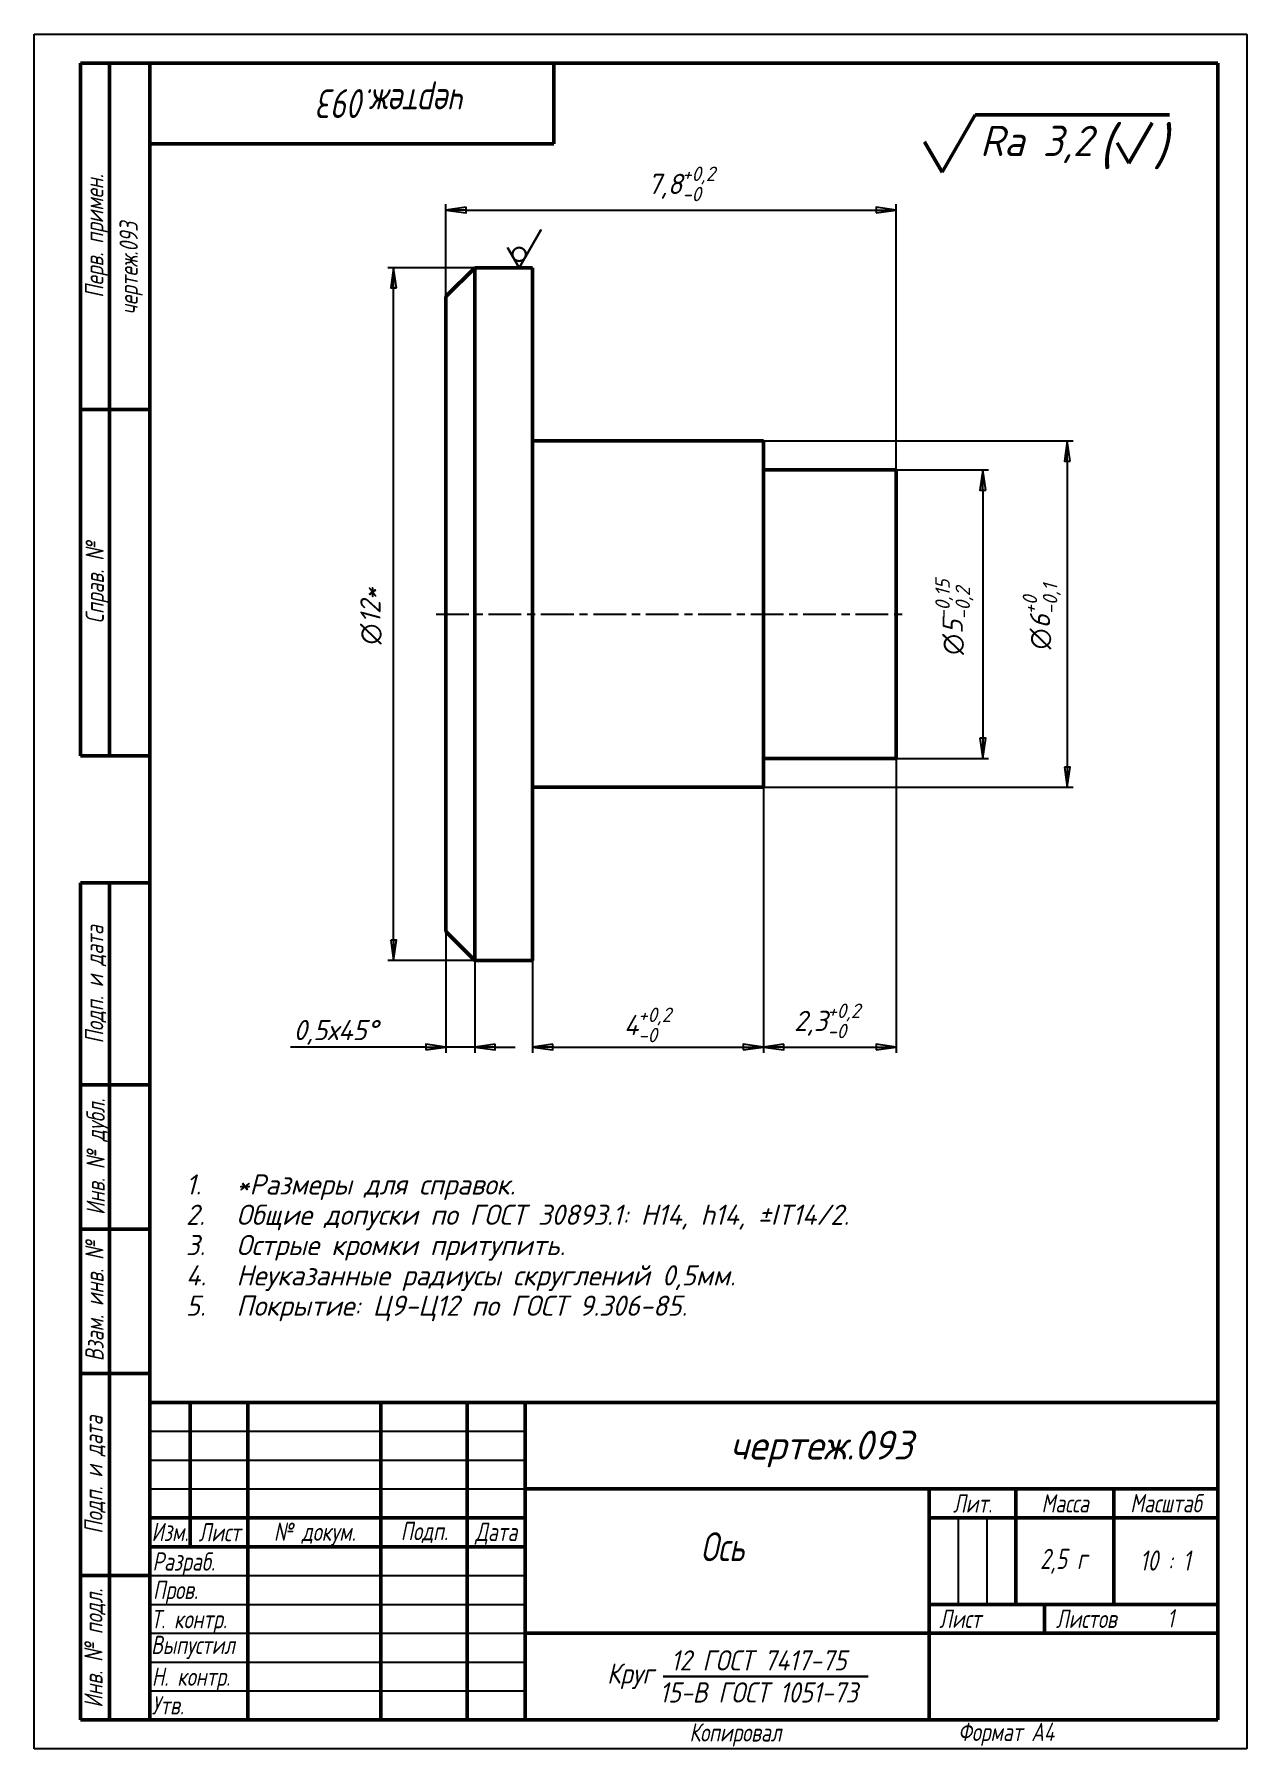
# Model space of a CAD drawing. Header units: millimetres. Extents: x 0 to 21, y 0 to 29.7.
import ezdxf
from ezdxf.enums import TextEntityAlignment as Align

# ---------------------------------------------------------------- set-up
doc = ezdxf.new("R2010")
doc.units = ezdxf.units.MM
doc.header["$LTSCALE"] = 0.1
doc.linetypes.add('LT_04', pattern=[0.7087, 0.4724, -0.0591, 0.1181, -0.0591])
for name, color, linetype, lineweight in [('Layer_01', 7, 'Continuous', 50), ('Layer_02', 7, 'Continuous', 50), ('Layer_03', 7, 'Continuous', 50), ('Layer_04', 7, 'Continuous', 25), ('Layer_05', 7, 'Continuous', 25), ('Layer_06', 7, 'Continuous', 25), ('Layer_07', 7, 'Continuous', 50)]:
    doc.layers.add(name, color=color, linetype=linetype, lineweight=lineweight)
doc.styles.add('Style_02', font='', dxfattribs={"width": 0.8})
doc.styles.add('Style_03', font='GOST Common Italic.ttf')
doc.styles.add('Style_06', font='GOST Common Italic.ttf', dxfattribs={"width": 0.8})
doc.styles.add('Style_07', font='GOST Common Italic.ttf', dxfattribs={"width": 0.8})
doc.styles.add('Style_08', font='GOST Common Italic.ttf')
doc.styles.add('Style_09', font='GOST Common Italic.ttf', dxfattribs={"width": 0.9})
doc.styles.add('Style_10', font='GOST Common Italic.ttf', dxfattribs={"width": 0.8})
doc.styles.add('Style_11', font='GOST Common Italic.ttf')
doc.styles.add('Style_12', font='GOST Common Italic.ttf', dxfattribs={"width": 0.7})
doc.styles.add('Style_13', font='GOST Common Italic.ttf', dxfattribs={"width": 0.7})
doc.styles.get('Style_02').set_extended_font_data('Arial', italic=True)
doc.dimstyles.new('DimStyle_06', dxfattribs={"dimscale": 0.1, "dimtxt": 3.5, "dimasz": 3.5, "dimexe": 1, "dimexo": 0, "dimgap": 0.5, "dimtad": 1, "dimrnd": 1e-08, "dimtxsty": 'Style_03', "dimblk": 'Filled-1', "dimcen": 2.5, "dimdle": 15, "dimclrd": 256, "dimclre": 256, "dimclrt": 256, "dimazin": 2, "dimtfac": 0.714286, "dimtdec": 3, "dimtmove": 0, "dimatfit": 3, "dimlwd": 25, "dimlwe": 25})

# ---------------------------------------------------------------- blocks, each defined once
blk = doc.blocks.new('Block_04')
at = {"layer": 'Layer_07'}
for p, q in [((-12, 0), (-12, 145)), ((-12, 145), (0, 145)), ((-7, 145), (-7, 0)), ((-12, 110), (-7, 110)), ((-7, 110), (0, 110)), ((-12, 85), (-7, 85)), ((-7, 85), (0, 85)), ((-12, 60), (-7, 60)), ((-7, 60), (0, 60)), ((-12, 25), (-7, 25)), ((-7, 25), (0, 25)), ((0, 0), (-12, 0))]:
    blk.add_line(p, q, dxfattribs=at)
at = {"layer": 'Layer_04', "char_height": 3.17, "attachment_point": 5, "rotation": 90, "style": 'Style_02'}
for s, insert, width in [('\\fGOST Common|b0|i1;\\H3.1700;Подп. и дата', (-9.37, 127.41), 34.7679), ('\\fGOST Common|b0|i1;\\H3.1700;Инв. № дубл.', (-8.95, 97.55), 24.8438), ('\\fGOST Common|b0|i1;\\H3.1700;Взам. инв. №', (-9.58, 72.53), 24.8669), ('\\fGOST Common|b0|i1;\\H3.1700;Подп. и дата', (-9.5, 42.47), 35.1486), ('\\fGOST Common|b0|i1;\\H3.1700;Инв. № подл.', (-9.5, 12.41), 24.9618)]:
    blk.add_mtext(s, dxfattribs=dict(at, insert=insert, width=width))
at = {"layer": 'Layer_04', "style": 'Style_06', "width": 0.8}
for tag, p in [('Подп._и_дата_2_001', (-3.53, 127.51)), ('Инв._номер_дубликата_001', (-3.41, 97.47)), ('Взамен_инв._номера_001', (-3.46, 72.53)), ('Подп._и_дата_1_001', (-3.42, 42.35)), ('ИНВЕНТАРНЫЙ_НОМЕР_001', (-3.33, 12.68))]:
    blk.add_attdef(tag, text='', height=3.17, rotation=90, dxfattribs=at).set_placement(p, align=Align.MIDDLE_CENTER)
blk = doc.blocks.new('Block_05')
at = {"layer": 'Layer_07'}
for p, q in [((-12, 0), (-12, 120)), ((-12, 120), (0, 120)), ((-7, 0), (-7, 120)), ((-12, 60), (0, 60)), ((0, 0), (-12, 0))]:
    blk.add_line(p, q, dxfattribs=at)
at = {"layer": 'Layer_04', "char_height": 3.17, "attachment_point": 5, "rotation": 90, "style": 'Style_02'}
for s, insert, width in [('\\fGOST Common|b0|i1;\\H3.1700;Перв. примен.', (-9.19, 90.05), 60.0143), ('\\fGOST Common|b0|i1;\\H3.1700;Справ. №', (-9.1, 30), 59.9357)]:
    blk.add_mtext(s, dxfattribs=dict(at, insert=insert, width=width))
at = {"layer": 'Layer_04', "style": 'Style_06', "width": 0.8}
for tag, p in [('Первичная_применяемость_002', (-2.07, 67.16)), ('Первичная_применяемость_001', (-2.07, 67.16)), ('Справочный_номер_001', (-3.55, 30.02))]:
    blk.add_attdef(tag, text='', height=3.17, rotation=90, dxfattribs=at).set_placement(p, align=Align.MIDDLE_CENTER)
blk = doc.blocks.new('Block_06')
at = {"layer": 'Layer_07'}
for p, q in [((0, 0), (70, 0)), ((70, 0), (70, -14)), ((70, -14), (0, -14))]:
    blk.add_line(p, q, dxfattribs=at)
at = {"layer": 'Layer_04', "style": 'Style_07', "width": 0.8}
for tag in ['ОБОЗНАЧЕНИЕ_002', 'ОБОЗНАЧЕНИЕ_001']:
    blk.add_attdef(tag, text='', height=5, rotation=180, dxfattribs=at).set_placement((67.87, -4.53), align=Align.MIDDLE_CENTER)
blk = doc.blocks.new('Block_10')
at = {"layer": 'Layer_02'}
for p, q in [((0, 55), (185, 55)), ((0, 0), (0, 55)), ((0, 0), (0, 55)), ((7, 55), (7, 30)), ((17, 55), (17, 0)), ((40, 55), (40, 0)), ((55, 55), (55, 0)), ((65, 55), (65, 0)), ((185, 0), (185, 55)), ((65, 40), (185, 40)), ((135, 40), (135, 0)), ((150, 40), (150, 20)), ((167, 40), (167, 20)), ((0, 35), (65, 35)), ((135, 35), (185, 35)), ((0, 30), (65, 30)), ((135, 20), (185, 20)), ((155, 20), (155, 15)), ((65, 15), (185, 15)), ((185, 0), (0, 0))]:
    blk.add_line(p, q, dxfattribs=at)
at = {"layer": 'Layer_02', "linetype": 'Continuous', "lineweight": 25}
for p, q in [((0, 50), (65, 50)), ((0, 45), (65, 45)), ((0, 40), (65, 40)), ((140, 35), (140, 20)), ((145, 35), (145, 20)), ((0, 25), (65, 25)), ((0, 20), (65, 20)), ((0, 15), (65, 15)), ((0, 10), (65, 10)), ((0, 5), (65, 5))]:
    blk.add_line(p, q, dxfattribs=at)
at = {"layer": 'Layer_02', "lineweight": 30}
blk.add_line((88.9, 7.5), (124.42, 7.5), dxfattribs=at)
at = {"layer": 'Layer_02', "char_height": 3.17, "style": 'Style_02'}
for s, insert, width, attachment_point in [('\\fGOST Common|b0|i1;\\H3.1700;Лит.', (142.52, 37.49), 14.9766, 5), ('\\fGOST Common|b0|i1;\\H3.1700;Масса', (158.55, 37.51), 16.9878, 5), ('\\fGOST Common|b0|i1;\\H3.1700;Масштаб', (176.02, 37.53), 17.8316, 5), ('\\fGOST Common|b0|i1;\\H3.1700;Изм.', (3.5, 32.56), 6.9635, 5), ('\\fGOST Common|b0|i1;\\H3.1700;Лист', (12.1, 32.5), 10.0029, 5), ('\\A0;\\fGOST Common|b0|i1;\\H3.1700;№ докум.', (28.58, 32.16), 22.9069, 5), ('\\fGOST Common|b0|i1;\\H3.1700;Подп.', (47.56, 32.45), 14.879, 5), ('\\fGOST Common|b0|i1;\\H3.1700;Дата', (60.02, 32.24), 9.9614, 5), ('\\fGOST Common|b0|i1;\\H3.1700;Разраб.', (0.47, 27), 16.9971, 4), ('\\fGOST Common|b0|i1;\\H3.1700;Пров.', (0.56, 22.08), 17.0192, 4), ('\\A0;\\fGOST Common|b0|i1;\\H3.1700;Т. контр.', (0.23, 17.01), 16.9554, 4), ('\\fGOST Common|b0|i1;\\H3.1700;Лист', (140.37, 17.5), 10.5071, 5), ('\\fGOST Common|b0|i1;\\H3.1700;Листов', (162.21, 17.5), 14.3668, 5), ('\\A1;', (150.6, 17.54), 8.8313, 5), ('\\fGOST Common|b0|i1;\\H3.1700;Н. контр.', (0.36, 7.05), 16.9999, 4), ('\\fGOST Common|b0|i1;\\H3.1700;Утв.', (0.34, 2.52), 17.0083, 4), ('\\fGOST Common|b0|i1;\\H3.1700;Копировал', (93.48, -0.59), 19.7871, 1)]:
    blk.add_mtext(s, dxfattribs=dict(at, insert=insert, width=width, attachment_point=attachment_point))
at = {"layer": 'Layer_02'}
for tag, height, style, width, p in [('Изм1_001', 2.89, 'Style_13', 0.7, (3.51, 52.52)), ('Лист1_001', 2.89, 'Style_13', 0.7, (12.03, 52.52)), ('Докум1_001', 2.89, 'Style_13', 0.7, (28.54, 52.48)), ('Изм2_001', 2.89, 'Style_13', 0.7, (3.5, 47.52)), ('Лист2_001', 2.89, 'Style_13', 0.7, (12.01, 47.5)), ('Докум2_001', 2.89, 'Style_13', 0.7, (28.53, 47.5)), ('Изм3_001', 2.89, 'Style_13', 0.7, (3.5, 42.5)), ('Лист3_001', 2.89, 'Style_13', 0.7, (12.01, 42.51)), ('Докум3_001', 2.89, 'Style_13', 0.7, (28.51, 42.48)), ('Изм4_001', 2.89, 'Style_13', 0.7, (3.51, 37.5)), ('Лист4_001', 2.89, 'Style_13', 0.7, (12, 37.53)), ('Докум4_001', 2.89, 'Style_13', 0.7, (28.51, 37.52)), ('НАИМЕНОВАНИЕ_001', 5, 'Style_07', 0.8, (100.03, 29.98)), ('Литера_001', 3.5, 'Style_10', 0.8, (137.52, 27.25)), ('Литера2_001', 3.5, 'Style_10', 0.8, (142.51, 27.22)), ('Литера3_001', 3.5, 'Style_10', 0.8, (147.52, 27.21)), ('Масса_001', 3.5, 'Style_10', 0.8, (155.89, 26.48)), ('Масштаб_001', 3.5, 'Style_10', 0.8, (174.28, 25.86)), ('Тип_документа_001', 3.17, 'Style_06', 0.8, (100.08, 17.56)), ('Листов_001', 3.17, 'Style_06', 0.8, (177.46, 17.58))]:
    blk.add_attdef(tag, text='', height=height, dxfattribs=dict(at, style=style, width=width)).set_placement(p, align=Align.MIDDLE_CENTER)
for tag, height, style, width, p in [('Подп1_001', 2.89, 'Style_13', 0.7, (40.01, 52.51)), ('Дата1_001', 2, 'Style_12', 0.7, (55.01, 52.51)), ('Подп2_001', 2.89, 'Style_13', 0.7, (40.01, 47.5)), ('Дата2_001', 2, 'Style_12', 0.7, (55.01, 47.49)), ('Подп3_001', 2.89, 'Style_13', 0.7, (40.01, 42.51)), ('Дата3_001', 2, 'Style_12', 0.7, (55.02, 42.52)), ('Подп4_001', 2.89, 'Style_13', 0.7, (40.01, 37.51)), ('Дата4_001', 2, 'Style_12', 0.7, (55.02, 37.51)), ('АВТОР_001', 3.17, 'Style_06', 0.8, (15.59, 26.85)), ('Разработал_Подп._001', 2.89, 'Style_13', 0.7, (40.05, 27.51)), ('ДАТА_СОЗДАНИЯ_001', 2, 'Style_12', 0.7, (55.01, 27.51)), ('ПРОВЕРИЛ_001', 3.17, 'Style_06', 0.8, (17.41, 22.53)), ('Проверил_Подп._001', 2.89, 'Style_13', 0.7, (40.05, 22.52)), ('ДАТА_ПРОВЕРКИ_001', 2, 'Style_12', 0.7, (55.02, 22.51)), ('ТЕХНОЛОГ_001', 3.17, 'Style_06', 0.8, (17.33, 17.54)), ('Технолог_Подп._001', 2.89, 'Style_13', 0.7, (40.05, 17.51)), ('Технолог_Дата_001', 2, 'Style_12', 0.7, (55.01, 17.5)), ('Должность_руководителя_001', 3.17, 'Style_06', 0.8, (0.52, 12.51)), ('НАЧ._ОТДЕЛА_001', 3.17, 'Style_06', 0.8, (17.46, 12.45)), ('Руководитель_Подп._001', 2.89, 'Style_13', 0.7, (40.01, 12.5)), ('Руководитель_Дата_001', 2, 'Style_12', 0.7, (55.01, 12.51)), ('НОРМОКОНТРОЛЬ_001', 3.17, 'Style_06', 0.8, (17.37, 7.48)), ('Нормоконтроль_Подп._001', 2.89, 'Style_13', 0.7, (40.05, 7.52)), ('ДАТА_НОРМОКОНТРОЛЯ_001', 2, 'Style_12', 0.7, (55.02, 7.51)), ('УТВЕРДИЛ_001', 3.17, 'Style_06', 0.8, (17.4, 2.51)), ('Утвердил_Подп._001', 2.89, 'Style_13', 0.7, (40.05, 2.51)), ('ДАТА_УТВЕРЖДЕНИЯ_001', 2, 'Style_12', 0.7, (55.01, 2.5))]:
    blk.add_attdef(tag, text='', height=height, dxfattribs=dict(at, style=style, width=width)).set_placement(p, align=Align.MIDDLE_LEFT)
for tag, height, style, p in [('ОБОЗНАЧЕНИЕ_001', 5, 'Style_08', (107.26, 45.12)), ('ОРГАНИЗАЦИЯ_001', 3.5, 'Style_11', (148.22, 5.85))]:
    blk.add_attdef(tag, text='', height=height, dxfattribs=dict(at, style=style)).set_placement(p, align=Align.MIDDLE_CENTER)
at = {"layer": 'Layer_02', "style": 'Style_09', "width": 0.9}
blk.add_attdef('Материал_Наим._001', text='', height=3.5, dxfattribs=at).set_placement((96.6, 7.59), align=Align.BOTTOM_CENTER)
blk.add_attdef('Материал_Класс_001', text='', height=3.5, dxfattribs=at).set_placement((79.97, 6.8), align=Align.MIDDLE_RIGHT)
blk.add_attdef('Материал_ГОСТ_001', text='', height=3.5, dxfattribs=at).set_placement((106.66, 6.5), align=Align.TOP_CENTER)
blk = doc.blocks.new('Block_11')
at = {"layer": 'Layer_03', "lineweight": 25}
for p, q in [((0, 0), (0, 297)), ((0, 297), (210, 297)), ((210, 297), (210, 0)), ((210, 0), (0, 0))]:
    blk.add_line(p, q, dxfattribs=at)
at = {"layer": 'Layer_03'}
for p, q in [((205, 292), (20, 292)), ((20, 292), (20, 5)), ((205, 5), (205, 292)), ((20, 5), (205, 5))]:
    blk.add_line(p, q, dxfattribs=at)
at = {"layer": 'Layer_03', "insert": (160, 4.5), "char_height": 3.17, "attachment_point": 1, "style": 'Style_02'}
blk.add_mtext('\\A1;\\fGOST Common|b0|i1;\\H3.1700;Формат A4', dxfattribs=at)
blk = doc.blocks.new('Filled-1')
at = {"color": 0}
for p, q in [((0, 0), (-1, 0.143)), ((-1, 0.143), (-1, -0.143)), ((-1, 0), (0, 0)), ((-1, -0.143), (0, 0))]:
    blk.add_line(p, q, dxfattribs=at)
at = {"color": 0, "flags": 128}
blk.add_lwpolyline([(-1, -0.143), (0, 0), (-1, 0.143), (-1, -0.143)], dxfattribs=at)
at = {"color": 0}
blk.add_solid([(-1, -0.143), (0, 0), (-1, 0.143), (-1, -0.143)], dxfattribs=at)
blk = doc.blocks.new('*D10')
at = {"layer": 'Defpoints', "color": 0, "linetype": 'Continuous'}
for p in [(14.93, 22.155), (14.93, 17.155), (16.43, 17.155)]:
    blk.add_point(p, dxfattribs=at)
at = {"layer": 'Layer_06', "linetype": 'Continuous', "lineweight": 25}
for p, q in [((14.93, 22.155), (16.53, 22.155)), ((16.43, 21.805), (16.43, 17.505)), ((14.93, 17.155), (16.53, 17.155))]:
    blk.add_line(p, q, dxfattribs=at)
at = {"layer": 'Layer_06', "linetype": 'Continuous', "lineweight": 25, "xscale": 0.35, "yscale": 0.35, "zscale": 0.35}
for p, rotation in [((16.43, 22.155), 90), ((16.43, 17.155), 270)]:
    blk.add_blockref('Filled-1', p, dxfattribs=dict(at, rotation=rotation))
at = {"layer": 'Layer_06', "linetype": 'Continuous', "lineweight": 25, "insert": (15.607, 18.951), "char_height": 0.35, "attachment_point": 1, "rotation": 90, "style": 'Style_03'}
blk.add_mtext('\\A1;\\fAIGDT|b0|i0;n\\fGOST Common|b0|i1;5{\\H0.25;\\S-0,15^ -0,2;}', dxfattribs=at)
blk = doc.blocks.new('*D11')
at = {"layer": 'Defpoints', "color": 0, "linetype": 'Continuous'}
for p in [(12.63, 22.655), (12.63, 16.655), (17.893, 16.655)]:
    blk.add_point(p, dxfattribs=at)
at = {"layer": 'Layer_06', "linetype": 'Continuous', "lineweight": 25}
for p, q in [((12.63, 22.655), (17.993, 22.655)), ((17.893, 22.305), (17.893, 17.005)), ((12.63, 16.655), (17.993, 16.655))]:
    blk.add_line(p, q, dxfattribs=at)
at = {"layer": 'Layer_06', "linetype": 'Continuous', "lineweight": 25, "xscale": 0.35, "yscale": 0.35, "zscale": 0.35}
for p, rotation in [((17.893, 22.655), 90), ((17.893, 16.655), 270)]:
    blk.add_blockref('Filled-1', p, dxfattribs=dict(at, rotation=rotation))
at = {"layer": 'Layer_06', "linetype": 'Continuous', "lineweight": 25, "insert": (17.12, 19.045), "char_height": 0.35, "attachment_point": 1, "rotation": 90, "style": 'Style_03'}
blk.add_mtext('\\A1;\\fAIGDT|b0|i0;n\\fGOST Common|b0|i1;6{\\H0.25;\\S+0^ -0,1;}', dxfattribs=at)
blk = doc.blocks.new('*D12')
at = {"layer": 'Defpoints', "color": 0, "linetype": 'Continuous'}
for p in [(7.13, 14.155), (7.63, 13.655), (7.63, 12.155)]:
    blk.add_point(p, dxfattribs=at)
at = {"layer": 'Layer_06', "linetype": 'Continuous', "lineweight": 25}
for p, q in [((7.13, 14.155), (7.13, 12.055)), ((7.63, 13.655), (7.63, 12.055)), ((6.78, 12.155), (4.44, 12.155)), ((7.63, 12.155), (7.13, 12.155)), ((7.98, 12.155), (8.33, 12.155))]:
    blk.add_line(p, q, dxfattribs=at)
at = {"layer": 'Layer_06', "linetype": 'Continuous', "lineweight": 25, "xscale": 0.35, "yscale": 0.35, "zscale": 0.35}
blk.add_blockref('Filled-1', (7.13, 12.155), dxfattribs=at)
at = {"layer": 'Layer_06', "linetype": 'Continuous', "lineweight": 25, "xscale": 0.35, "yscale": 0.35, "zscale": 0.35, "rotation": 180}
blk.add_blockref('Filled-1', (7.63, 12.155), dxfattribs=at)
at = {"layer": 'Layer_06', "linetype": 'Continuous', "lineweight": 25, "insert": (4.49, 12.625), "char_height": 0.35, "attachment_point": 1, "style": 'Style_03'}
blk.add_mtext('\\A1;\\fGOST Common|b0|i1;0,5х45°', dxfattribs=at)
blk = doc.blocks.new('*D13')
at = {"layer": 'Defpoints', "color": 0, "linetype": 'Continuous'}
for p in [(6.223, 25.655), (7.63, 25.655), (7.63, 13.655)]:
    blk.add_point(p, dxfattribs=at)
at = {"layer": 'Layer_06', "linetype": 'Continuous', "lineweight": 25}
for p, q in [((7.63, 25.655), (6.123, 25.655)), ((6.223, 14.005), (6.223, 25.305)), ((7.63, 13.655), (6.123, 13.655))]:
    blk.add_line(p, q, dxfattribs=at)
at = {"layer": 'Layer_06', "linetype": 'Continuous', "lineweight": 25, "xscale": 0.35, "yscale": 0.35, "zscale": 0.35}
for p, rotation in [((6.223, 25.655), 90), ((6.223, 13.655), 270)]:
    blk.add_blockref('Filled-1', p, dxfattribs=dict(at, rotation=rotation))
at = {"layer": 'Layer_06', "linetype": 'Continuous', "lineweight": 25, "insert": (5.647, 19.129), "char_height": 0.35, "attachment_point": 1, "rotation": 90, "style": 'Style_03'}
blk.add_mtext('\\A1;\\fAIGDT|b0|i0;n\\fGOST Common|b0|i1;12*', dxfattribs=at)
blk = doc.blocks.new('Block_08')
at = {"layer": 'Layer_07', "lineweight": 30}
for p, q in [((0, 0), (1.097, 1.9)), ((-0.577, 1), (0, 0))]:
    blk.add_line(p, q, dxfattribs=at)
blk.add_circle((0, 0.667), 0.333, dxfattribs=at)
blk = doc.blocks.new('*D14')
at = {"layer": 'Defpoints', "color": 0, "linetype": 'Continuous'}
for p in [(14.93, 26.655), (7.13, 25.155), (14.93, 22.155)]:
    blk.add_point(p, dxfattribs=at)
at = {"layer": 'Layer_06', "linetype": 'Continuous', "lineweight": 25}
for p, q in [((7.13, 25.155), (7.13, 26.755)), ((14.93, 22.155), (14.93, 26.755)), ((7.48, 26.655), (14.58, 26.655))]:
    blk.add_line(p, q, dxfattribs=at)
at = {"layer": 'Layer_06', "linetype": 'Continuous', "lineweight": 25, "xscale": 0.35, "yscale": 0.35, "zscale": 0.35, "rotation": 180}
blk.add_blockref('Filled-1', (7.13, 26.655), dxfattribs=at)
at = {"layer": 'Layer_06', "linetype": 'Continuous', "lineweight": 25, "xscale": 0.35, "yscale": 0.35, "zscale": 0.35}
blk.add_blockref('Filled-1', (14.93, 26.655), dxfattribs=at)
at = {"layer": 'Layer_06', "linetype": 'Continuous', "lineweight": 25, "insert": (10.623, 27.408), "char_height": 0.35, "attachment_point": 1, "style": 'Style_03'}
blk.add_mtext('\\A1;7,8{\\H0.25;\\S+0,2^ -0;}', dxfattribs=at)
blk = doc.blocks.new('*D15')
at = {"layer": 'Defpoints', "color": 0, "linetype": 'Continuous'}
for p in [(8.63, 16.655), (12.63, 16.655), (12.63, 12.155)]:
    blk.add_point(p, dxfattribs=at)
at = {"layer": 'Layer_06', "linetype": 'Continuous', "lineweight": 25}
for p, q in [((8.63, 16.655), (8.63, 12.055)), ((12.63, 16.655), (12.63, 12.055)), ((8.98, 12.155), (12.28, 12.155))]:
    blk.add_line(p, q, dxfattribs=at)
at = {"layer": 'Layer_06', "linetype": 'Continuous', "lineweight": 25, "xscale": 0.35, "yscale": 0.35, "zscale": 0.35, "rotation": 180}
blk.add_blockref('Filled-1', (8.63, 12.155), dxfattribs=at)
at = {"layer": 'Layer_06', "linetype": 'Continuous', "lineweight": 25, "xscale": 0.35, "yscale": 0.35, "zscale": 0.35}
blk.add_blockref('Filled-1', (12.63, 12.155), dxfattribs=at)
at = {"layer": 'Layer_06', "linetype": 'Continuous', "lineweight": 25, "insert": (10.21, 12.838), "char_height": 0.35, "attachment_point": 1, "style": 'Style_03'}
blk.add_mtext('\\A1;4{\\H0.25;\\S+0,2^ -0;}', dxfattribs=at)
blk = doc.blocks.new('*D16')
at = {"layer": 'Defpoints', "color": 0, "linetype": 'Continuous'}
for p in [(12.63, 17.155), (14.93, 17.155), (14.93, 12.155)]:
    blk.add_point(p, dxfattribs=at)
at = {"layer": 'Layer_06', "linetype": 'Continuous', "lineweight": 25}
for p, q in [((12.63, 17.155), (12.63, 12.055)), ((14.93, 17.155), (14.93, 12.055)), ((12.98, 12.155), (14.58, 12.155))]:
    blk.add_line(p, q, dxfattribs=at)
at = {"layer": 'Layer_06', "linetype": 'Continuous', "lineweight": 25, "xscale": 0.35, "yscale": 0.35, "zscale": 0.35, "rotation": 180}
blk.add_blockref('Filled-1', (12.63, 12.155), dxfattribs=at)
at = {"layer": 'Layer_06', "linetype": 'Continuous', "lineweight": 25, "xscale": 0.35, "yscale": 0.35, "zscale": 0.35}
blk.add_blockref('Filled-1', (14.93, 12.155), dxfattribs=at)
at = {"layer": 'Layer_06', "linetype": 'Continuous', "lineweight": 25, "insert": (13.16, 12.908), "char_height": 0.35, "attachment_point": 1, "style": 'Style_03'}
blk.add_mtext('\\A1;2,3{\\H0.25;\\S+0,2^ -0;}', dxfattribs=at)
blk = doc.blocks.new('Block_09')
at = {"layer": 'Layer_07', "lineweight": 50}
for p, q in [((-9.099, -3.6), (-8.002, -1.7)), ((-8.002, -1.7), (-1.6, -1.7)), ((-2.939, -3.3), (-2.169, -1.967)), ((-9.676, -2.6), (-9.099, -3.6)), ((-3.324, -2.633), (-2.939, -3.3))]:
    blk.add_line(p, q, dxfattribs=at)
at = {"layer": 'Layer_04', "attachment_point": 7, "style": 'Style_03'}
for s, insert, char_height in [('\\A1;\\fGOST Common|b0|i1;\\H1.0000;Ra 3,2', (-7.848, -3.3), 1), ('\\A1;\\fGOST Common|b0|i1;\\H1.3000;(', (-3.939, -3.5), 1.3), ('\\A1;\\fGOST Common|b0|i1;\\H1.3000;)', (-2.139, -3.5), 1.3)]:
    blk.add_mtext(s, dxfattribs=dict(at, insert=insert, char_height=char_height))

msp = doc.modelspace()

# ---------------------------------------------------------------- linework, layer by layer
at = {"layer": 'Layer_01'}
for p, q in [((7.13, 25.155), (7.63, 25.655)), ((7.63, 25.655), (7.63, 13.655)), ((7.63, 25.655), (8.63, 25.655)), ((8.63, 13.655), (8.63, 25.655)), ((7.13, 14.155), (7.13, 25.155)), ((8.63, 22.655), (12.63, 22.655)), ((12.63, 16.655), (12.63, 22.655)), ((12.63, 22.155), (14.93, 22.155)), ((14.93, 17.155), (14.93, 22.155)), ((12.63, 17.155), (14.93, 17.155)), ((8.63, 16.655), (12.63, 16.655)), ((7.13, 14.155), (7.63, 13.655)), ((7.63, 13.655), (8.63, 13.655))]:
    msp.add_line(p, q, dxfattribs=at)
at = {"layer": 'Layer_05', "linetype": 'LT_04', "ltscale": 11.993792}
msp.add_line((6.96, 19.655), (15.103, 19.655), dxfattribs=at)

# ---------------------------------------------------------------- block references
for name, p, xscale, yscale, zscale in [('Block_11', (0, 0), 0.1, 0.1, 0.1), ('Block_09', (20.5, 29.2), 0.5249999910593033, 0.5249999910593033, 0.5249999910593033), ('Block_08', (8.398, 25.655), 0.3499999940395355, 0.3499999940395355, 0.3499999940395355), ('Block_04', (2, 0.5), 0.1, 0.1, 0.1)]:
    msp.add_blockref(name, p, dxfattribs=dict(xscale=xscale, yscale=yscale, zscale=zscale))
ref = msp.add_blockref('Block_05', (2, 17.2), dxfattribs=dict(xscale=0.1, yscale=0.1, zscale=0.1))
ref.add_attrib('Первичная_применяемость_001', 'чертеж.093', (1.793, 24.842), dxfattribs={"layer": 'Layer_04', "height": 0.317, "rotation": 90, "style": 'Style_06', "width": 0.8})
ref = msp.add_blockref('Block_06', (2, 29.2), dxfattribs=dict(xscale=0.1, yscale=0.1, zscale=0.1))
ref.add_attrib('ОБОЗНАЧЕНИЕ_001', 'чертеж.093', (7.484, 28.75), dxfattribs={"layer": 'Layer_04', "height": 0.5, "rotation": 180, "style": 'Style_07', "width": 0.8})
ref = msp.add_blockref('Block_10', (2, 0.5), dxfattribs=dict(xscale=0.1, yscale=0.1, zscale=0.1))
ref.add_attrib('Должность_руководителя_001', 'Выпустил', (2.023, 1.64), dxfattribs={"layer": 'Layer_02', "height": 0.317, "style": 'Style_06', "width": 0.8})
ref.add_attrib('ОБОЗНАЧЕНИЕ_001', 'чертеж.093', (12.046, 5.009), dxfattribs={"layer": 'Layer_02', "height": 0.5, "style": 'Style_08'})
ref.add_attrib('НАИМЕНОВАНИЕ_001', 'Ось', (11.542, 3.248), dxfattribs={"layer": 'Layer_02', "height": 0.5, "style": 'Style_07', "width": 0.8})
ref.add_attrib('Материал_Класс_001', 'Круг', (9.921, 1.128), dxfattribs={"layer": 'Layer_02', "height": 0.35, "style": 'Style_09', "width": 0.9})
ref.add_attrib('Материал_Наим._001', '12 ГОСТ 7417-75', (11.027, 1.355), dxfattribs={"layer": 'Layer_02', "height": 0.35, "style": 'Style_09', "width": 0.9})
ref.add_attrib('Материал_ГОСТ_001', '15-В ГОСТ 1051-73', (10.83, 0.8), dxfattribs={"layer": 'Layer_02', "height": 0.35, "style": 'Style_09', "width": 0.9})
ref.add_attrib('Масса_001', '2,5 г', (17.421, 3.113), dxfattribs={"layer": 'Layer_02', "height": 0.35, "style": 'Style_10', "width": 0.8})
ref.add_attrib('Масштаб_001', '10 : 1', (19.15, 3.085), dxfattribs={"layer": 'Layer_02', "height": 0.35, "style": 'Style_10', "width": 0.8})
ref.add_attrib('Листов_001', '1', (19.623, 2.099), dxfattribs={"layer": 'Layer_02', "height": 0.317, "style": 'Style_06', "width": 0.8})

# ---------------------------------------------------------------- texts
at = {"layer": 'Layer_04', "style": 'Style_03'}
for s, p in [('1. ', (2.625, 9.6)), ('*Размеры для справок.', (3.5, 9.6)), ('2. ', (2.625, 9.075)), ('Общие допуски по ГОСТ 30893.1: H14, h14, ±IT14/2.', (3.5, 9.075)), ('3. ', (2.625, 8.55)), ('Острые кромки притупить.', (3.5, 8.55)), ('4. ', (2.625, 8.025)), ('Неуказанные радиусы скруглений 0,5мм.', (3.5, 8.025)), ('5. ', (2.625, 7.5)), ('Покрытие: Ц9-Ц12 по ГОСТ 9.306-85.', (3.5, 7.5))]:
    msp.add_text(s, height=0.35, dxfattribs=at).set_placement(p)

# ---------------------------------------------------------------- dimensions: what is measured, and where the dimension line sits
at = {"layer": 'Layer_06', "linetype": 'Continuous', "lineweight": 25}
for base, p1, p2, picture, middle in [((14.93, 26.655), (7.13, 25.155), (14.93, 22.155), '*D14', (11.207, 26.655)), ((14.93, 12.155), (12.63, 17.155), (14.93, 17.155), '*D16', (13.78, 12.155)), ((12.63, 12.155), (8.63, 16.655), (12.63, 16.655), '*D15', (10.63, 12.155))]:
    dim = msp.add_linear_dim(base=base, p1=p1, p2=p2, angle=180, dimstyle='DimStyle_06', override={"dimgap": 0.5, "dimdec": 2, "dimtol": 1, "dimlim": 0, "dimtp": 0.2, "dimtm": 1e-09, "dimtdec": 3, "dimtofl": 0, "dimatfit": 1}, dxfattribs=at)
    dim.commit()
    dim.dimension.update_dxf_attribs({"geometry": picture, "text_midpoint": middle, "dimtype": 160})
for base, p1, p2, angle, text, override, picture, middle in [((6.223, 25.655), (7.63, 13.655), (7.63, 25.655), 270, '\\fAIGDT|b0|i0;n\\fGOST Common|b0|i1;<>*', {"dimgap": 0.5, "dimdec": 2, "dimtol": 0, "dimlim": 0, "dimtp": 0, "dimtm": 0, "dimtdec": 3, "dimtofl": 0, "dimatfit": 1}, '*D13', (6.223, 19.655)), ((17.893, 16.655), (12.63, 22.655), (12.63, 16.655), 90, '\\fAIGDT|b0|i0;n\\fGOST Common|b0|i1;<>', {"dimgap": 0.5, "dimdec": 2, "dimtol": 1, "dimlim": 0, "dimtp": 0, "dimtm": 0.1, "dimtdec": 3, "dimtofl": 0, "dimatfit": 1}, '*D11', (17.893, 19.655)), ((16.43, 17.155), (14.93, 22.155), (14.93, 17.155), 270, '\\fAIGDT|b0|i0;n\\fGOST Common|b0|i1;<>', {"dimgap": 0.5, "dimdec": 2, "dimtol": 1, "dimlim": 0, "dimtp": -0.15, "dimtm": 0.2, "dimtdec": 3, "dimtofl": 0, "dimatfit": 1}, '*D10', (16.43, 19.655)), ((7.63, 12.155), (7.13, 14.155), (7.63, 13.655), 180, '\\fGOST Common|b0|i1;<>х45°', {"dimgap": 0.5, "dimdec": 2, "dimtol": 0, "dimlim": 0, "dimtp": 0, "dimtm": 0, "dimtdec": 3, "dimtofl": 1, "dimatfit": 1}, '*D12', (5.319, 12.155))]:
    dim = msp.add_linear_dim(base=base, p1=p1, p2=p2, angle=angle, text=text, dimstyle='DimStyle_06', override=override, dxfattribs=at)
    dim.commit()
    dim.dimension.update_dxf_attribs({"geometry": picture, "text_midpoint": middle, "dimtype": 160})

doc.saveas('drawing.dxf')
